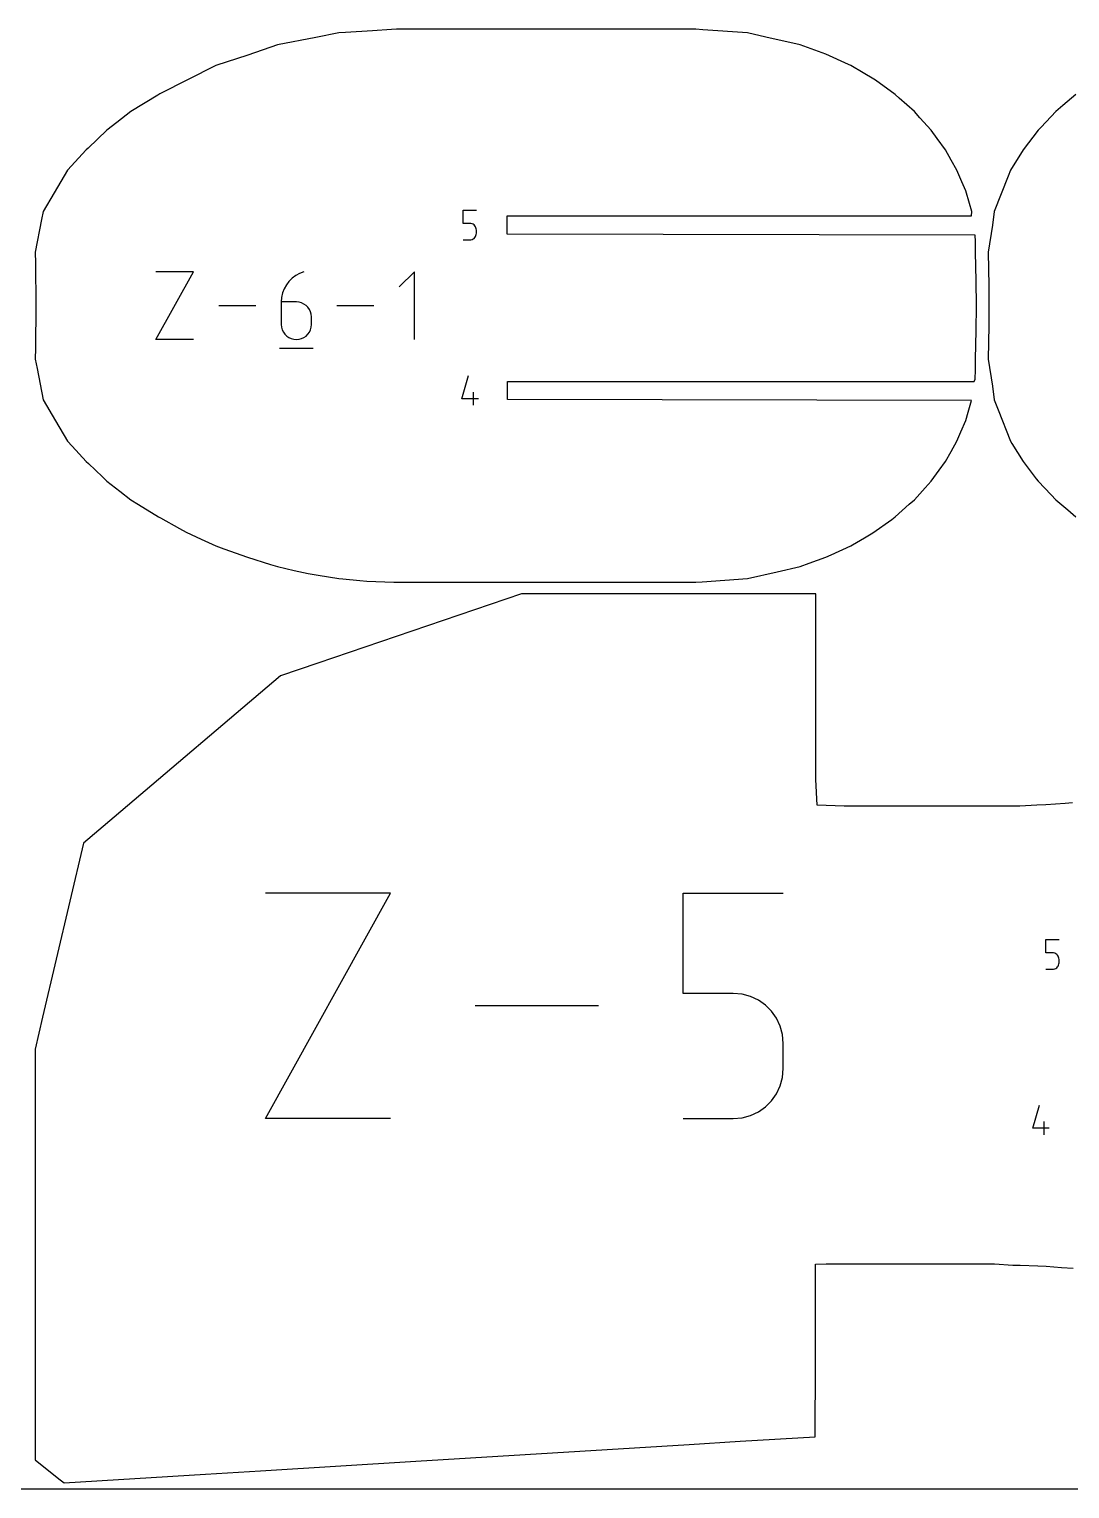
# Model space of a CAD drawing. Extents: x 0 to 3000, y 0 to 3000.
# Drawn here: x 2219.6 to 2499.8, y 0 to 393.1 of the extents above; entities that cross this region are included whole.
import ezdxf

# ---------------------------------------------------------------- set-up
doc = ezdxf.new("R2010")
doc.units = 0

msp = doc.modelspace()

# ---------------------------------------------------------------- linework, layer by layer
at = {"layer": 'annotation', "color": 1}
for p, q in [((2336.463419, 340.815736), (2336.463419, 344.37826)), ((2336.463419, 344.37826), (2340.016411, 344.37826)), ((2338.239915, 340.815736), (2336.463419, 340.815736)), ((2338.558894, 340.787223), (2338.239915, 340.815736)), ((2338.859258, 340.704989), (2338.558894, 340.787223)), ((2339.135958, 340.573994), (2338.859258, 340.704989)), ((2339.383944, 340.399197), (2339.135958, 340.573994)), ((2339.598165, 340.185557), (2339.383944, 340.399197)), ((2339.773573, 339.938033), (2339.598165, 340.185557)), ((2339.905116, 339.661584), (2339.773573, 339.938033)), ((2339.987745, 339.36117), (2339.905116, 339.661584)), ((2339.987729, 337.837186), (2340.016411, 338.156762)), ((2340.016411, 339.041749), (2339.987745, 339.36117)), ((2340.016411, 338.156762), (2340.016411, 339.041749)), ((2340.016411, 339.041749), (2340.016411, 339.041749)), ((2336.463419, 336.37826), (2338.239915, 336.37826)), ((2338.239915, 336.37826), (2338.558761, 336.406928)), ((2338.239915, 336.37826), (2338.239915, 336.37826)), ((2338.558761, 336.406928), (2338.859055, 336.489576)), ((2338.859055, 336.489576), (2339.135735, 336.621172)), ((2339.135735, 336.621172), (2339.383737, 336.796681)), ((2339.383737, 336.796681), (2339.598, 337.011071)), ((2339.598, 337.011071), (2339.773461, 337.259307)), ((2339.773461, 337.259307), (2339.905058, 337.536357)), ((2339.905058, 337.536357), (2339.987729, 337.837186)), ((2253.680761, 309.537011), (2263.815214, 327.789098)), ((2263.815214, 327.789098), (2253.680761, 327.789098)), ((2291.345855, 326.767175), (2290.386961, 326.044064)), ((2292.411325, 327.353752), (2291.345855, 326.767175)), ((2293.572435, 327.789098), (2292.411325, 327.353752)), ((2293.572435, 327.789098), (2293.572435, 327.789098)), ((2323.317637, 327.789098), (2319.259965, 323.730281)), ((2323.317637, 309.537011), (2323.317637, 327.789098)), ((2288.259115, 323.202485), (2287.835903, 322.080198)), ((2288.832654, 324.247022), (2288.259115, 323.202485)), ((2289.545582, 325.199114), (2288.832654, 324.247022)), ((2290.386961, 326.044064), (2289.545582, 325.199114)), ((2280.641393, 318.663055), (2270.661464, 318.663055)), ((2287.573955, 320.894858), (2287.484209, 319.661162)), ((2287.484209, 319.661162), (2287.484209, 313.594684)), ((2291.537303, 319.661162), (2287.484209, 319.661162)), ((2287.835903, 322.080198), (2287.573955, 320.894858)), ((2292.266262, 319.596109), (2291.537303, 319.661162)), ((2292.952187, 319.408492), (2292.266262, 319.596109)), ((2293.583669, 319.109625), (2292.952187, 319.408492)), ((2294.149301, 318.710824), (2293.583669, 319.109625)), ((2294.637673, 318.223402), (2294.149301, 318.710824)), ((2312.416576, 318.663055), (2302.436647, 318.663055)), ((2295.037377, 317.658673), (2294.637673, 318.223402)), ((2295.337005, 317.027952), (2295.037377, 317.658673)), ((2295.525148, 316.342553), (2295.337005, 317.027952)), ((2295.590397, 315.613791), (2295.525148, 316.342553)), ((2295.590397, 313.594684), (2295.590397, 315.613791)), ((2295.590397, 315.613791), (2295.590397, 315.613791)), ((2287.484209, 313.594684), (2287.484209, 313.594684)), ((2287.484209, 313.594684), (2287.549647, 312.865568)), ((2287.549647, 312.865568), (2287.738261, 312.179222)), ((2287.738261, 312.179222), (2288.038501, 311.547131)), ((2288.038501, 311.547131), (2288.438817, 310.980777)), ((2288.438817, 310.980777), (2288.927661, 310.491645)), ((2294.149301, 310.491645), (2294.637673, 310.980777)), ((2294.637673, 310.980777), (2295.037377, 311.547131)), ((2295.037377, 311.547131), (2295.337005, 312.179222)), ((2295.337005, 312.179222), (2295.525148, 312.865568)), ((2295.525148, 312.865568), (2295.590397, 313.594684)), ((2263.815214, 309.537011), (2253.680761, 309.537011)), ((2286.97657, 307.2555), (2296.102614, 307.2555)), ((2288.927661, 310.491645), (2289.493481, 310.091218)), ((2289.493481, 310.091218), (2290.124727, 309.790981)), ((2290.124727, 309.790981), (2290.809852, 309.602417)), ((2290.809852, 309.602417), (2291.537303, 309.537011)), ((2291.537303, 309.537011), (2292.266262, 309.602417)), ((2291.537303, 309.537011), (2291.537303, 309.537011)), ((2292.266262, 309.602417), (2292.952187, 309.790981)), ((2292.952187, 309.790981), (2293.583669, 310.091218)), ((2293.583669, 310.091218), (2294.149301, 310.491645)), ((2336.105006, 293.611334), (2337.878993, 299.832831)), ((2339.215504, 291.832831), (2339.215504, 295.385823)), ((2340.546998, 293.611334), (2336.105006, 293.611334)), ((2283.207914, 99.726876), (2316.926153, 160.453218)), ((2316.926153, 160.453218), (2283.207914, 160.453218)), ((2395.675035, 133.41084), (2395.675035, 160.453218)), ((2395.675035, 160.453218), (2422.645056, 160.453218)), ((2493.357009, 144.35221), (2493.357009, 147.914734)), ((2493.357009, 147.914734), (2496.910001, 147.914734)), ((2495.133505, 144.35221), (2493.357009, 144.35221)), ((2495.452484, 144.323697), (2495.133505, 144.35221)), ((2495.752848, 144.241463), (2495.452484, 144.323697)), ((2496.029548, 144.110468), (2495.752848, 144.241463)), ((2496.277534, 143.935671), (2496.029548, 144.110468)), ((2496.491755, 143.722031), (2496.277534, 143.935671)), ((2496.667163, 143.474507), (2496.491755, 143.722031)), ((2496.798706, 143.198058), (2496.667163, 143.474507)), ((2496.881335, 142.897644), (2496.798706, 143.198058)), ((2496.881319, 141.37366), (2496.910001, 141.693236)), ((2496.910001, 142.578223), (2496.881335, 142.897644)), ((2496.910001, 141.693236), (2496.910001, 142.578223)), ((2496.910001, 142.578223), (2496.910001, 142.578223)), ((2493.357009, 139.914734), (2495.133505, 139.914734)), ((2495.133505, 139.914734), (2495.452351, 139.943402)), ((2495.133505, 139.914734), (2495.133505, 139.914734)), ((2495.452351, 139.943402), (2495.752645, 140.02605)), ((2495.752645, 140.02605), (2496.029325, 140.157646)), ((2496.029325, 140.157646), (2496.277327, 140.333156)), ((2496.277327, 140.333156), (2496.49159, 140.547545)), ((2496.49159, 140.547545), (2496.667051, 140.795781)), ((2496.667051, 140.795781), (2496.798648, 141.072831)), ((2496.798648, 141.072831), (2496.881319, 141.37366)), ((2372.908369, 130.090047), (2339.704243, 130.090047)), ((2409.160045, 133.41084), (2395.675035, 133.41084)), ((2411.581345, 133.194402), (2409.160045, 133.41084)), ((2413.861347, 132.570183), (2411.581345, 133.194402)), ((2415.961719, 131.575828), (2413.861347, 132.570183)), ((2417.844128, 130.24898), (2415.961719, 131.575828)), ((2419.47024, 128.627282), (2417.844128, 130.24898)), ((2420.801722, 126.748378), (2419.47024, 128.627282)), ((2421.800241, 124.649913), (2420.801722, 126.748378)), ((2422.427463, 122.369529), (2421.800241, 124.649913)), ((2422.645056, 119.944871), (2422.427463, 122.369529)), ((2422.645056, 113.227119), (2422.645056, 119.944871)), ((2422.645056, 119.944871), (2422.645056, 119.944871)), ((2421.799802, 108.517751), (2422.427338, 110.801285)), ((2422.427338, 110.801285), (2422.645056, 113.227119)), ((2419.468986, 104.530415), (2420.800876, 106.414725)), ((2420.800876, 106.414725), (2421.799802, 108.517751)), ((2415.960027, 101.570773), (2417.842561, 102.903029)), ((2417.842561, 102.903029), (2419.468986, 104.530415)), ((2489.835447, 97.147808), (2491.609434, 103.369305)), ((2316.926153, 99.726876), (2283.207914, 99.726876)), ((2395.675035, 99.726876), (2409.160045, 99.726876)), ((2409.160045, 99.726876), (2411.580342, 99.944489)), ((2409.160045, 99.726876), (2409.160045, 99.726876)), ((2411.580342, 99.944489), (2413.859811, 100.571858)), ((2413.859811, 100.571858), (2415.960027, 101.570773)), ((2492.945945, 95.369305), (2492.945945, 98.922297)), ((2494.277439, 97.147808), (2489.835447, 97.147808))]:
    msp.add_line(p, q, dxfattribs=at)
at = {"layer": 'boundary', "color": 5}
for p, q in [((2318.474336, 393.129796), (2317.171975, 393.040292)), ((2352.321134, 393.129795), (2318.474336, 393.129796)), ((2296.815659, 390.932517), (2286.450361, 388.912054)), ((2302.943284, 392.126913), (2296.815659, 390.932517)), ((2304.744432, 392.238242), (2302.943284, 392.126913)), ((2312.061811, 392.703767), (2304.744432, 392.238242)), ((2317.171975, 393.040292), (2312.061811, 392.703767)), ((2392.702649, 393.129795), (2352.321134, 393.129795)), ((2396.047919, 393.129795), (2392.702649, 393.129795)), ((2399.081818, 393.129795), (2396.047919, 393.129795)), ((2400.981596, 392.99448), (2399.081818, 393.129795)), ((2413.058249, 392.126912), (2400.981596, 392.99448)), ((2417.933288, 391.018458), (2413.058249, 392.126912)), ((2427.197584, 388.912053), (2417.933288, 391.018458)), ((2278.421533, 386.092253), (2269.881077, 383.337685)), ((2286.450361, 388.912054), (2278.421533, 386.092253)), ((2432.136092, 387.134554), (2427.197584, 388.912053)), ((2434.125362, 386.418589), (2432.136092, 387.134554)), ((2440.181537, 383.624607), (2434.125362, 386.418589)), ((2269.881077, 383.337685), (2254.806962, 375.71426)), ((2440.803492, 383.337685), (2440.181537, 383.624607)), ((2444.170209, 381.39428), (2440.803492, 383.337685)), ((2447.063349, 379.694508), (2444.170209, 381.39428)), ((2447.487715, 379.386534), (2447.063349, 379.694508)), ((2452.795678, 375.534575), (2447.487715, 379.386534)), ((2254.187724, 375.394831), (2246.992691, 370.920443)), ((2254.806962, 375.71426), (2254.187724, 375.394831)), ((2453.900634, 374.547965), (2452.795678, 375.534575)), ((2457.963524, 370.920443), (2453.900634, 374.547965)), ((2501.456911, 375.534576), (2497.932131, 372.538437)), ((2246.992691, 370.920443), (2243.186549, 367.996449)), ((2459.464348, 369.264961), (2457.963524, 370.920443)), ((2496.028667, 370.920443), (2492.059836, 366.752841)), ((2497.932131, 372.538437), (2496.028667, 370.920443)), ((2240.494865, 365.928646), (2235.44088, 361.071426)), ((2243.186549, 367.996449), (2240.494865, 365.928646)), ((2462.489186, 365.928645), (2459.464348, 369.264961)), ((2464.127036, 363.668532), (2462.489186, 365.928645)), ((2491.274936, 365.928646), (2487.271365, 360.669318)), ((2492.059836, 366.752841), (2491.274936, 365.928646)), ((2466.316727, 360.647197), (2464.127036, 363.668532)), ((2234.939054, 360.647197), (2229.883407, 355.168413)), ((2235.44088, 361.071426), (2234.939054, 360.647197)), ((2467.877013, 357.887155), (2466.316727, 360.647197)), ((2469.414092, 355.168413), (2467.877013, 357.887155)), ((2487.271365, 360.669318), (2483.825978, 355.168413)), ((2229.883407, 355.168413), (2226.3319, 349.075766)), ((2470.736517, 352.038429), (2469.414092, 355.168413)), ((2483.825978, 355.168413), (2483.177045, 353.529596)), ((2471.773054, 349.585457), (2470.736517, 352.038429)), ((2483.177045, 353.529596), (2479.397676, 343.986743)), ((2226.3319, 349.075766), (2223.365058, 343.986744)), ((2472.75426, 346.224811), (2471.773054, 349.585457)), ((2473.407812, 343.986744), (2472.75426, 346.224811)), ((2223.365058, 343.986744), (2222.889955, 341.905132)), ((2348.290918, 337.928259), (2348.290918, 342.82826)), ((2348.290918, 342.82826), (2473.367767, 342.82826)), ((2473.367767, 342.82826), (2473.407812, 343.986744)), ((2479.397676, 343.986743), (2478.957625, 340.355708)), ((2222.889955, 341.905132), (2221.177616, 333.055362)), ((2478.957625, 340.355708), (2477.828484, 333.055362)), ((2474.365953, 337.67826), (2348.290918, 337.928259)), ((2474.3978, 335.94256), (2474.365953, 337.67826)), ((2474.430413, 333.05536), (2474.3978, 335.94256)), ((2221.177616, 333.055362), (2221.254331, 330.090683)), ((2474.559144, 325.386384), (2474.430413, 333.05536)), ((2477.828484, 333.055362), (2478.036409, 323.998252)), ((2221.254331, 330.090683), (2221.333187, 318.662986)), ((2474.653484, 318.662987), (2474.559144, 325.386384)), ((2478.036409, 323.998252), (2478.015893, 318.662986)), ((2221.333187, 318.662986), (2221.256443, 307.213895)), ((2474.55868, 311.948391), (2474.653484, 318.662987)), ((2478.015893, 318.662986), (2478.036973, 313.315217)), ((2474.430173, 304.270751), (2474.55868, 311.948391)), ((2478.036973, 313.315217), (2477.828903, 304.27075)), ((2221.256443, 307.213895), (2221.179914, 304.27075)), ((2221.179914, 304.27075), (2221.726666, 301.752706)), ((2474.397602, 301.375196), (2474.430173, 304.270751)), ((2477.828903, 304.27075), (2478.950907, 297.013282)), ((2221.726666, 301.752706), (2223.36697, 293.339514)), ((2474.098486, 298.282832), (2474.351497, 298.872819)), ((2474.351497, 298.872819), (2474.397602, 301.375196)), ((2348.377005, 298.282831), (2474.098486, 298.282832)), ((2348.377005, 293.382831), (2348.377005, 298.282831)), ((2478.950907, 297.013282), (2479.39638, 293.339514)), ((2223.36697, 293.339514), (2226.705389, 287.610287)), ((2473.347147, 293.132831), (2348.377005, 293.382831)), ((2472.438276, 290.020258), (2473.347147, 293.132831)), ((2479.39638, 293.339514), (2480.475035, 290.615433)), ((2226.705389, 287.610287), (2229.881112, 282.157699)), ((2470.464949, 284.645498), (2471.772776, 287.740806)), ((2471.772776, 287.740806), (2472.438276, 290.020258)), ((2480.475035, 290.615433), (2483.822719, 282.157699)), ((2469.413945, 282.157698), (2470.464949, 284.645498)), ((2229.881112, 282.157699), (2231.143424, 280.788751)), ((2231.143424, 280.788751), (2234.932144, 276.67877)), ((2466.316849, 276.67877), (2467.856451, 279.402518)), ((2467.856451, 279.402518), (2469.413945, 282.157698)), ((2483.822719, 282.157699), (2484.196905, 281.56058)), ((2484.196905, 281.56058), (2487.255342, 276.67877)), ((2234.932144, 276.67877), (2235.548751, 276.157018)), ((2235.548751, 276.157018), (2239.327213, 272.5236)), ((2464.639856, 274.364725), (2466.316849, 276.67877)), ((2487.255342, 276.67877), (2490.786438, 272.044178)), ((2239.327213, 272.5236), (2240.498031, 271.397473)), ((2240.498031, 271.397473), (2243.980785, 268.720154)), ((2460.858948, 269.598695), (2462.489647, 271.397472)), ((2462.489647, 271.397472), (2464.639856, 274.364725)), ((2490.786438, 272.044178), (2491.278556, 271.397473)), ((2491.278556, 271.397473), (2494.805435, 267.693178)), ((2243.980785, 268.720154), (2246.990763, 266.405814)), ((2457.964527, 266.405814), (2460.858948, 269.598695)), ((2494.805435, 267.693178), (2496.030933, 266.405814)), ((2246.990763, 266.405814), (2249.059277, 265.118449)), ((2249.059277, 265.118449), (2254.404023, 261.79153)), ((2452.797438, 261.79153), (2456.570921, 265.161346)), ((2456.570921, 265.161346), (2457.964527, 266.405814)), ((2496.030933, 266.405814), (2499.285423, 263.638528)), ((2499.285423, 263.638528), (2501.457315, 261.79153)), ((2254.404023, 261.79153), (2254.965558, 261.50745)), ((2254.965558, 261.50745), (2260.077864, 258.636343)), ((2446.747349, 257.444492), (2451.842829, 261.09871)), ((2451.842829, 261.09871), (2452.797438, 261.79153)), ((2260.077864, 258.636343), (2261.866413, 257.631749)), ((2261.866413, 257.631749), (2265.888512, 255.802872)), ((2265.888512, 255.802872), (2269.878135, 253.988576)), ((2441.265179, 254.256769), (2444.532792, 256.143183)), ((2444.532792, 256.143183), (2446.747349, 257.444492)), ((2269.878135, 253.988576), (2272.008062, 253.214425)), ((2272.008062, 253.214425), (2278.354879, 250.907377)), ((2435.506674, 251.545674), (2440.800633, 253.988576)), ((2440.800633, 253.988576), (2441.265179, 254.256769)), ((2278.354879, 250.907377), (2284.612011, 248.982824)), ((2284.612011, 248.982824), (2286.453966, 248.414198)), ((2286.453966, 248.414198), (2290.958547, 247.374766)), ((2421.013268, 247.007834), (2427.196876, 248.414198)), ((2427.196876, 248.414198), (2429.61631, 249.285067)), ((2429.61631, 249.285067), (2434.123469, 250.907378)), ((2434.123469, 250.907378), (2435.506674, 251.545674)), ((2290.958547, 247.374766), (2294.68411, 246.515046)), ((2294.68411, 246.515046), (2297.4431, 246.075113)), ((2297.4431, 246.075113), (2302.93703, 245.19905)), ((2302.93703, 245.19905), (2304.02244, 245.097933)), ((2304.02244, 245.097933), (2308.630149, 244.668667)), ((2308.630149, 244.668667), (2310.50066, 244.48207)), ((2310.50066, 244.48207), (2317.787825, 244.220166)), ((2317.787825, 244.220166), (2318.481961, 244.196314)), ((2318.481961, 244.196314), (2352.571882, 244.196314)), ((2352.571882, 244.196314), (2393.267891, 244.196314)), ((2393.267891, 244.196314), (2396.320799, 244.196314)), ((2396.320799, 244.196314), (2399.088461, 244.196314)), ((2399.088461, 244.196314), (2400.821434, 244.319753)), ((2400.821434, 244.319753), (2413.060349, 245.19905)), ((2413.060349, 245.19905), (2421.013268, 247.007834)), ((2352.145808, 241.021314), (2297.340201, 222.387399)), ((2364.463171, 241.021313), (2352.145808, 241.021314)), ((2431.453334, 241.021314), (2364.463171, 241.021313)), ((2431.453335, 237.025628), (2431.453334, 241.021314)), ((2431.453335, 230.751554), (2431.453335, 237.025628)), ((2431.453335, 221.313878), (2431.453335, 230.751554)), ((2297.340201, 222.387399), (2287.263191, 218.961214)), ((2431.453335, 202.230358), (2431.453335, 221.313878)), ((2287.263191, 218.961214), (2242.475431, 180.891706)), ((2431.453335, 201.424092), (2431.453335, 202.230358)), ((2431.453335, 196.337704), (2431.453335, 201.424092)), ((2431.448171, 191.035179), (2431.451793, 194.757892)), ((2431.451793, 194.757892), (2431.453335, 196.337704)), ((2431.734922, 184.117849), (2431.448171, 191.035179)), ((2242.475431, 180.891706), (2234.240384, 173.891932)), ((2439.067499, 183.827907), (2431.734922, 184.117849)), ((2464.759176, 183.827907), (2439.067499, 183.827907)), ((2479.417982, 183.827907), (2464.759176, 183.827907)), ((2481.780241, 183.862501), (2479.417982, 183.827907)), ((2486.310242, 183.879586), (2481.780241, 183.862501)), ((2490.946106, 184.088541), (2486.310242, 183.879586)), ((2493.34653, 184.196707), (2490.946106, 184.088541)), ((2498.544979, 184.592066), (2493.34653, 184.196707)), ((2500.553264, 184.744778), (2498.544979, 184.592066)), ((2234.240384, 173.891932), (2223.206413, 126.997507)), ((2223.206413, 126.997507), (2221.177615, 118.375112)), ((2221.177615, 118.375112), (2221.177615, 24.949872)), ((2431.316568, 55.865771), (2431.321126, 60.546735)), ((2431.321126, 60.546735), (2434.176481, 60.555572)), ((2434.176481, 60.555572), (2439.190271, 60.571154)), ((2439.190271, 60.571154), (2453.849079, 60.571154)), ((2453.849079, 60.571154), (2479.540759, 60.571154)), ((2479.540759, 60.571154), (2484.431178, 60.229571)), ((2484.431178, 60.229571), (2486.433546, 60.212276)), ((2486.433546, 60.212276), (2491.18673, 60.017517)), ((2491.18673, 60.017517), (2493.470811, 59.923884)), ((2493.470811, 59.923884), (2497.58309, 59.640931)), ((2497.58309, 59.640931), (2500.679227, 59.427836)), ((2431.305367, 44.359335), (2431.315952, 55.233277)), ((2431.315952, 55.233277), (2431.316568, 55.865771)), ((2431.298815, 37.627093), (2431.305367, 44.359335)), ((2431.295131, 33.844656), (2431.298815, 37.627093)), ((2431.275839, 14.034222), (2431.295131, 33.844656)), ((2221.177615, 24.949872), (2221.177615, 7.771937)), ((2323.727848, 7.416431), (2397.30688, 11.943985)), ((2397.30688, 11.943985), (2411.037609, 12.788888)), ((2411.037609, 12.788888), (2431.275839, 14.034222)), ((2221.177615, 7.771937), (2227.559494, 2.725833)), ((2267.076324, 3.930562), (2281.888002, 4.841977)), ((2281.888002, 4.841977), (2323.727848, 7.416431)), ((2227.559494, 2.725833), (2228.999159, 1.5875)), ((2228.999159, 1.5875), (2267.076324, 3.930562))]:
    msp.add_line(p, q, dxfattribs=at)
at = {"layer": 'frame', "color": 5}
msp.add_line((0, 0), (3000, 0), dxfattribs=at)

doc.saveas('drawing.dxf')
